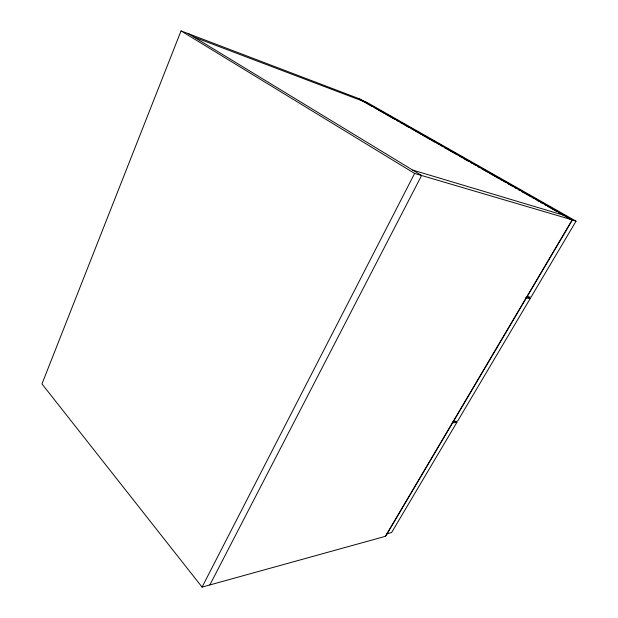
<?xml version="1.0" encoding="UTF-8"?>
<svg xmlns="http://www.w3.org/2000/svg" width="618" height="618" viewBox="0 0 618 618"><rect width="100%" height="100%" fill="white"/><g stroke="black" fill="none" stroke-linecap="round" stroke-linejoin="round"><path stroke-width="0.93" d="M181.043 30.9L41.97 383.917L202.078 587.1L385.647 536.254L572.415 219.915L359.537 98.88L181.043 30.9L414.608 173.442L572.415 219.915M202.078 587.1L414.608 173.442M209.85 584.945L421.584 175.497L188.498 33.743M385.385 536.331L572.191 219.853L359.274 98.78M455.366 421.167L456.856 422.388L391.619 532.538L386.675 533.898M527.023 296.37L530.244 298.486L457.544 421.229L452.994 421.739M372.484 106.659L360.742 99.977L366.435 102.14L576.03 221.174L531.009 297.188L526.806 296.694M452.306 422.913L456.856 422.388M525.192 297.907L530.244 298.486M572.067 220.008L576.03 221.174M412.654 170.066L564.69 215.528M193.967 37.065L364.813 101.877M375.002 108.096L376.679 109.046M378.355 110.004L384.226 113.341M385.902 114.299L395.134 119.552M396.81 120.502L398.486 121.46M400.163 122.41L402.681 123.847M404.357 124.797L409.386 127.663M411.905 129.092L413.581 130.05M415.265 131.001L416.941 131.958M418.618 132.916L421.136 134.345M422.812 135.296L435.396 142.457M437.073 143.415L439.583 144.844M441.267 145.802L442.944 146.752M444.62 147.71L453.844 152.963M455.528 153.913L457.204 154.871M459.715 156.3L461.399 157.258M463.075 158.208L468.104 161.074M470.622 162.503L472.299 163.461M473.975 164.411L475.659 165.369M478.17 166.798L479.846 167.756M481.53 168.706L487.401 172.051M489.077 173.001L498.301 178.254M499.977 179.212L501.661 180.162M503.338 181.12L505.856 182.549M507.532 183.507L512.561 186.366M514.238 187.324L515.922 188.281M518.432 189.711L520.109 190.661M521.793 191.619L524.303 193.048M525.988 194.006L527.664 194.964M529.34 195.914L531.016 196.872M532.693 197.822L534.369 198.78M536.887 200.209L538.564 201.167M540.24 202.117L542.759 203.554M544.435 204.504L546.119 205.462M547.795 206.412L557.019 211.665M558.695 212.623L560.371 213.573M562.89 215.01L564.566 215.96M566.25 216.918L571.279 219.776"/></g></svg>
